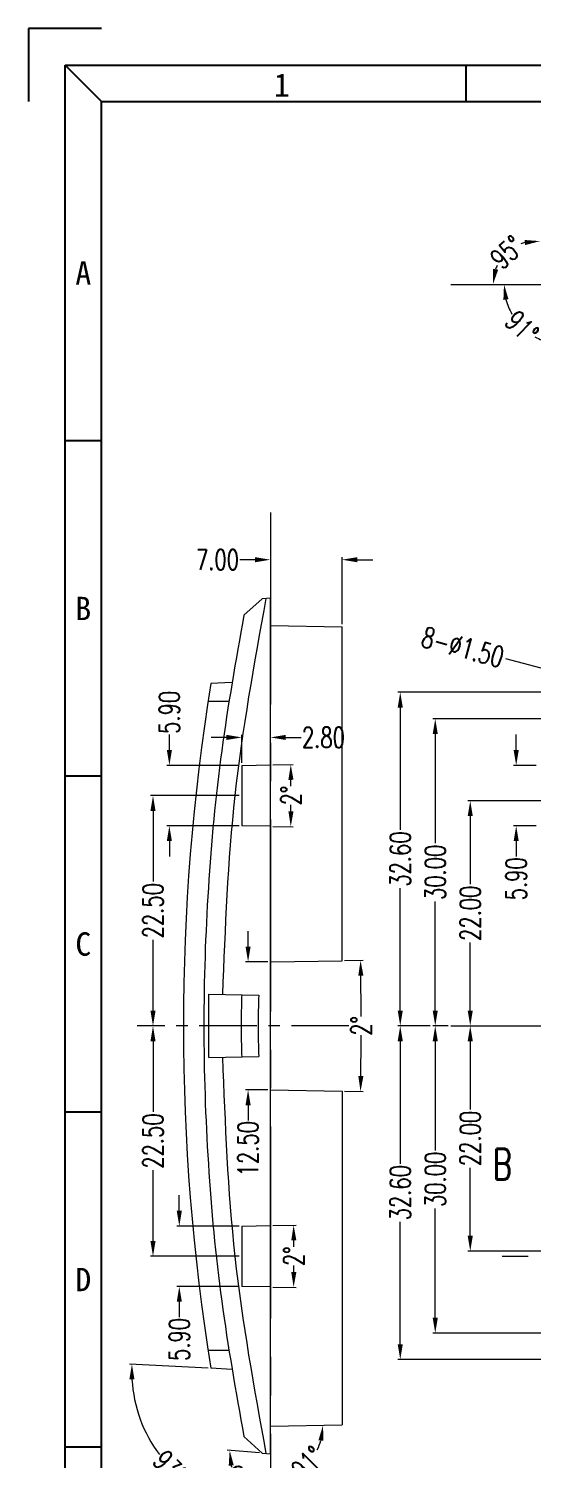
# Model space of a CAD drawing. Header units: millimetres. Extents: x 1179 to 2103, y 2567 to 2779.
# Drawn here: x 1803.4 to 1852.6, y 2639.2 to 2779 of the extents above; entities that cross this region are included whole.
import ezdxf
from ezdxf.enums import TextEntityAlignment as Align

# ---------------------------------------------------------------- set-up
doc = ezdxf.new("R2010")
doc.units = ezdxf.units.MM
doc.linetypes.add('CENTER', pattern=[0.6, 0.375, -0.075, 0.075, -0.075])
doc.linetypes.add('DIVIDE', pattern=[31.75, 12.7, -6.35, 0, -6.35, 0, -6.35])
doc.layers.get('0').update_dxf_attribs({"linetype": 'CONTINUOUS'})
doc.layers.get('Defpoints').update_dxf_attribs({"linetype": 'CONTINUOUS'})
for name, color, linetype, lineweight in [('dim', 82, 'CONTINUOUS', 9), ('hatch', 56, 'CONTINUOUS', 9), ('part', 7, 'CONTINUOUS', 20)]:
    doc.layers.add(name, color=color, linetype=linetype, lineweight=lineweight)
doc.styles.get("Standard").update_dxf_attribs({"font": 'romans.shx', "width": 0.7})
doc.styles.add('宋体', font='SimSun.ttf', dxfattribs={"width": 0.7})
doc.dimstyles.new('02', dxfattribs={"dimscale": 0.5, "dimtxt": 4, "dimasz": 3, "dimexe": 0.5, "dimexo": 0.5, "dimgap": 0.09, "dimtad": 0, "dimzin": 0, "dimdsep": 46, "dimtxsty": 'Standard', "dimcen": 0, "dimclrd": 256, "dimclre": 256, "dimclrt": 6, "dimazin": 2, "dimtp": 0.01, "dimtm": 0.01, "dimtfac": 1, "dimtofl": 0, "dimtmove": 0, "dimatfit": 0, "dimfxl": 0, "dimtolj": 1, "dimtzin": 0, "dimlwd": -1, "dimlwe": -1, "dimarcsym": 0})

# ---------------------------------------------------------------- blocks, each defined once
blk = doc.blocks.new('ca3')
at = {"color": 8}
for p, q in [((10, 297), (0, 297)), ((0, 297), (0, 287))]:
    blk.add_line(p, q, dxfattribs=at)
for p, q in [((10, 287), (5, 292)), ((60, 287), (60, 292)), ((10, 240.5), (5, 240.5)), ((10, 194.5), (5, 194.5)), ((5, 148.5), (10, 148.5)), ((10, 102.5), (5, 102.5))]:
    blk.add_line(p, q)
for points in [[(5, 292), (415, 292), (415, 5), (5, 5)], [(10, 287), (410, 287), (410, 10), (10, 10)]]:
    blk.add_lwpolyline(points, close=True)
at = {"style": '宋体'}
for s, p in [('1', (34.72, 289.27)), ('A', (7.5, 263.5)), ('B', (7.5, 217.5)), ('C', (7.5, 171.5)), ('D', (7.5, 125.5))]:
    blk.add_text(s, height=3.2, dxfattribs=at).set_placement(p, align=Align.MIDDLE)
blk = doc.blocks.new('*D331')
at = {"layer": 'Defpoints', "color": 0}
for p in [(3480.75, -1223.08), (3474.93, -1306.68), (3476.97, -1306.79), (3468.79, -1313.35), (3480.75, -1323.4)]:
    blk.add_point(p, dxfattribs=at)
at = {"layer": 'dim'}
blk.add_line((3474.68, -1306.67), (3466.97, -1306.27), dxfattribs=at)
for start, end in [(183.3447, 216.8122), (230.1878, 263.6553)]:
    blk.add_arc((3480.75, -1306.99), 13.55, start, end, dxfattribs=at)
for points in [[(3466.97, -1307.78), (3467.47, -1307.78), (3467.22, -1306.28)], [(3479.27, -1320.21), (3479.24, -1320.71), (3480.75, -1320.54)]]:
    blk.add_solid(points, dxfattribs=at)
at = {"layer": 'dim', "color": 6, "insert": (3470.92, -1316.32), "char_height": 2, "attachment_point": 5, "rotation": 313.5}
blk.add_mtext('\\A1;93°', dxfattribs=at)
blk = doc.blocks.new('*D330')
at = {"layer": 'Defpoints', "color": 0}
for p in [(3480.75, -1223.08), (3479.94, -1314.97), (3480.75, -1315.04), (3477.18, -1316.83), (3480.75, -1323.4)]:
    blk.add_point(p, dxfattribs=at)
at = {"layer": 'dim'}
blk.add_line((3479.7, -1314.95), (3476.52, -1314.67), dxfattribs=at)
for start, end in [(196.6355, 199.2357), (245.7643, 248.3645)]:
    blk.add_arc((3480.75, -1315.04), 4, start, end, dxfattribs=at)
for points in [[(3476.68, -1316.21), (3477.17, -1316.16), (3476.77, -1314.69)], [(3479.33, -1318.51), (3479.23, -1319), (3480.75, -1319.04)]]:
    blk.add_solid(points, dxfattribs=at)
at = {"layer": 'dim', "color": 6, "insert": (3477.81, -1317.74), "char_height": 2, "attachment_point": 5, "rotation": 312.5}
blk.add_mtext('\\A1;95°', dxfattribs=at)
blk = doc.blocks.new('*D329')
at = {"layer": 'Defpoints', "color": 0}
for p in [(3480.75, -1223.08), (3480.75, -1312.34), (3487.75, -1312.22), (3483.35, -1316.77), (3480.75, -1323.4)]:
    blk.add_point(p, dxfattribs=at)
at = {"layer": 'dim'}
for start, end in [(333.404, 344.2), (286.8, 297.596)]:
    blk.add_arc((3480.75, -1312.34), 5.13, start, end, dxfattribs=at)
for points in [[(3485.45, -1313.71), (3485.94, -1313.77), (3485.89, -1312.25)], [(3482.27, -1317.5), (3482.2, -1317.01), (3480.75, -1317.48)]]:
    blk.add_solid(points, dxfattribs=at)
at = {"layer": 'dim', "color": 6, "insert": (3484.42, -1315.94), "char_height": 2, "attachment_point": 5, "rotation": 45.5}
blk.add_mtext('\\A1;91°', dxfattribs=at)
blk = doc.blocks.new('*D328')
at = {"layer": 'Defpoints', "color": 0}
for p in [(3480.75, -1266.99), (3487.75, -1266.87), (3489.61, -1275.38), (3480.75, -1279.49), (3487.75, -1279.61)]:
    blk.add_point(p, dxfattribs=at)
at = {"layer": 'dim'}
for p, q in [((3488, -1266.86), (3489.81, -1266.83)), ((3488, -1279.62), (3489.81, -1279.65))]:
    blk.add_line(p, q, dxfattribs=at)
for start, end in [(0.1424, 0.7658), (359.2342, 359.8576)]:
    blk.add_arc((3122.69, -1273.24), 366.93, start, end, dxfattribs=at)
for points in [[(3489.34, -1268.34), (3489.84, -1268.33), (3489.56, -1266.84)], [(3489.84, -1278.15), (3489.34, -1278.14), (3489.56, -1279.64)]]:
    blk.add_solid(points, dxfattribs=at)
at = {"layer": 'dim', "color": 6, "insert": (3489.62, -1273.24), "char_height": 2, "attachment_point": 5, "rotation": 90}
blk.add_mtext('\\A1;2°', dxfattribs=at)
blk = doc.blocks.new('*D327')
at = {"layer": 'Defpoints', "color": 0}
for p in [(3480.75, -1266.99), (3478.57, -1279.49), (3480.75, -1279.49)]:
    blk.add_point(p, dxfattribs=at)
at = {"layer": 'dim'}
for p, q in [((3478.57, -1265.49), (3478.57, -1263.99)), ((3480.5, -1266.99), (3478.32, -1266.99)), ((3480.5, -1279.49), (3478.32, -1279.49)), ((3478.57, -1280.99), (3478.57, -1282.49))]:
    blk.add_line(p, q, dxfattribs=at)
for points in [[(3478.32, -1265.49), (3478.82, -1265.49), (3478.57, -1266.99)], [(3478.32, -1280.99), (3478.82, -1280.99), (3478.57, -1279.49)]]:
    blk.add_solid(points, dxfattribs=at)
at = {"layer": 'dim', "color": 6, "insert": (3478.57, -1285.24), "char_height": 2, "attachment_point": 5, "rotation": 90}
blk.add_mtext('\\A1;12.50', dxfattribs=at)
blk = doc.blocks.new('*D326')
at = {"layer": 'Defpoints', "color": 0}
for p in [(3477.95, -1247.79), (3480.75, -1247.74), (3482.76, -1251.75), (3477.95, -1253.69), (3480.75, -1253.74)]:
    blk.add_point(p, dxfattribs=at)
at = {"layer": 'dim'}
for p, q in [((3481, -1247.74), (3482.99, -1247.7)), ((3481, -1253.75), (3482.99, -1253.78))]:
    blk.add_line(p, q, dxfattribs=at)
for start, end in [(0.3004, 0.5057), (359.4943, 359.6996)]:
    blk.add_arc((3308.88, -1250.74), 173.88, start, end, dxfattribs=at)
for points in [[(3482.51, -1249.21), (3483.01, -1249.2), (3482.74, -1247.71)], [(3483.01, -1252.28), (3482.51, -1252.27), (3482.74, -1253.78)]]:
    blk.add_solid(points, dxfattribs=at)
at = {"layer": 'dim', "color": 6, "insert": (3482.77, -1250.74), "char_height": 2, "attachment_point": 5, "rotation": 90}
blk.add_mtext('\\A1;2°', dxfattribs=at)
blk = doc.blocks.new('*D325')
at = {"layer": 'Defpoints', "color": 0}
for p in [(3477.95, -1292.79), (3480.75, -1292.74), (3483.05, -1296.75), (3477.95, -1298.69), (3480.75, -1298.74)]:
    blk.add_point(p, dxfattribs=at)
at = {"layer": 'dim'}
for p, q in [((3481, -1292.74), (3483.27, -1292.7)), ((3481, -1298.75), (3483.27, -1298.79))]:
    blk.add_line(p, q, dxfattribs=at)
for start, end in [(0.2999, 0.5065), (359.4935, 359.7001)]:
    blk.add_arc((3308.88, -1295.74), 174.17, start, end, dxfattribs=at)
for points in [[(3482.79, -1294.2), (3483.29, -1294.2), (3483.02, -1292.7)], [(3483.29, -1297.28), (3482.79, -1297.28), (3483.02, -1298.78)]]:
    blk.add_solid(points, dxfattribs=at)
at = {"layer": 'dim', "color": 6, "insert": (3483.05, -1295.74), "char_height": 2, "attachment_point": 5, "rotation": 90}
blk.add_mtext('\\A1;2°', dxfattribs=at)
blk = doc.blocks.new('*D324')
at = {"layer": 'Defpoints', "color": 0}
for p in [(3469.28, -1273.24), (3469.28, -1273.24), (3477.95, -1295.74)]:
    blk.add_point(p, dxfattribs=at)
at = {"layer": 'dim'}
for p, q in [((3469.28, -1274.74), (3469.28, -1281.65)), ((3469.28, -1294.24), (3469.28, -1287.34)), ((3477.7, -1295.74), (3469.03, -1295.74))]:
    blk.add_line(p, q, dxfattribs=at)
for points in [[(3469.03, -1274.74), (3469.53, -1274.74), (3469.28, -1273.24)], [(3469.03, -1294.24), (3469.53, -1294.24), (3469.28, -1295.74)]]:
    blk.add_solid(points, dxfattribs=at)
at = {"layer": 'dim', "color": 6, "insert": (3469.28, -1284.49), "char_height": 2, "attachment_point": 5, "rotation": 90}
blk.add_mtext('\\A1;22.50', dxfattribs=at)
blk = doc.blocks.new('*D323')
at = {"layer": 'Defpoints', "color": 0}
for p in [(3477.95, -1292.79), (3471.85, -1298.69), (3477.95, -1298.69)]:
    blk.add_point(p, dxfattribs=at)
at = {"layer": 'dim'}
for p, q in [((3471.85, -1291.29), (3471.85, -1289.79)), ((3477.7, -1292.79), (3471.6, -1292.79)), ((3477.7, -1298.69), (3471.6, -1298.69)), ((3471.85, -1300.19), (3471.85, -1301.69))]:
    blk.add_line(p, q, dxfattribs=at)
for points in [[(3471.6, -1291.29), (3472.1, -1291.29), (3471.85, -1292.79)], [(3471.6, -1300.19), (3472.1, -1300.19), (3471.85, -1298.69)]]:
    blk.add_solid(points, dxfattribs=at)
at = {"layer": 'dim', "color": 6, "insert": (3471.85, -1303.87), "char_height": 2, "attachment_point": 5, "rotation": 90}
blk.add_mtext('\\A1;5.90', dxfattribs=at)
blk = doc.blocks.new('*D322')
at = {"layer": 'Defpoints', "color": 0}
for p in [(3477.95, -1250.74), (3469.28, -1273.24), (3469.28, -1273.24)]:
    blk.add_point(p, dxfattribs=at)
at = {"layer": 'dim'}
for p, q in [((3477.7, -1250.74), (3469.03, -1250.74)), ((3469.28, -1252.24), (3469.28, -1259.15)), ((3469.28, -1271.74), (3469.28, -1264.84))]:
    blk.add_line(p, q, dxfattribs=at)
for points in [[(3469.03, -1252.24), (3469.53, -1252.24), (3469.28, -1250.74)], [(3469.03, -1271.74), (3469.53, -1271.74), (3469.28, -1273.24)]]:
    blk.add_solid(points, dxfattribs=at)
at = {"layer": 'dim', "color": 6, "insert": (3469.28, -1261.99), "char_height": 2, "attachment_point": 5, "rotation": 90}
blk.add_mtext('\\A1;22.50', dxfattribs=at)
blk = doc.blocks.new('*D321')
at = {"layer": 'Defpoints', "color": 0}
for p in [(3470.88, -1247.79), (3477.95, -1247.79), (3477.95, -1253.69)]:
    blk.add_point(p, dxfattribs=at)
at = {"layer": 'dim'}
for p, q in [((3470.88, -1246.29), (3470.88, -1244.79)), ((3477.7, -1247.79), (3470.63, -1247.79)), ((3477.7, -1253.69), (3470.63, -1253.69)), ((3470.88, -1255.19), (3470.88, -1256.69))]:
    blk.add_line(p, q, dxfattribs=at)
for points in [[(3470.63, -1246.29), (3471.13, -1246.29), (3470.88, -1247.79)], [(3470.63, -1255.19), (3471.13, -1255.19), (3470.88, -1253.69)]]:
    blk.add_solid(points, dxfattribs=at)
at = {"layer": 'dim', "color": 6, "insert": (3470.88, -1242.61), "char_height": 2, "attachment_point": 5, "rotation": 90}
blk.add_mtext('\\A1;5.90', dxfattribs=at)
blk = doc.blocks.new('*D320')
at = {"layer": 'Defpoints', "color": 0}
for p in [(3480.75, -1245.06), (3480.75, -1245.06), (3477.95, -1247.79)]:
    blk.add_point(p, dxfattribs=at)
at = {"layer": 'dim'}
for p, q in [((3476.45, -1245.06), (3474.95, -1245.06)), ((3477.95, -1247.54), (3477.95, -1244.81)), ((3482.25, -1245.06), (3483.75, -1245.06))]:
    blk.add_line(p, q, dxfattribs=at)
for points in [[(3476.45, -1244.81), (3476.45, -1245.31), (3477.95, -1245.06)], [(3482.25, -1244.81), (3482.25, -1245.31), (3480.75, -1245.06)]]:
    blk.add_solid(points, dxfattribs=at)
at = {"layer": 'dim', "color": 6, "insert": (3485.93, -1245.06), "char_height": 2, "attachment_point": 5}
blk.add_mtext('\\A1;2.80', dxfattribs=at)
blk = doc.blocks.new('*D319')
at = {"layer": 'Defpoints', "color": 0}
for p in [(3480.75, -1227.7), (3480.75, -1227.7), (3487.75, -1234.26)]:
    blk.add_point(p, dxfattribs=at)
at = {"layer": 'dim'}
for p, q in [((3479.25, -1227.7), (3477.75, -1227.7)), ((3487.75, -1234.01), (3487.75, -1227.45)), ((3489.25, -1227.7), (3490.75, -1227.7))]:
    blk.add_line(p, q, dxfattribs=at)
for points in [[(3479.25, -1227.45), (3479.25, -1227.95), (3480.75, -1227.7)], [(3489.25, -1227.45), (3489.25, -1227.95), (3487.75, -1227.7)]]:
    blk.add_solid(points, dxfattribs=at)
at = {"layer": 'dim', "color": 6, "insert": (3475.58, -1227.7), "char_height": 2, "attachment_point": 5}
blk.add_mtext('\\A1;7.00', dxfattribs=at)
blk = doc.blocks.new('*D315')
at = {"layer": 'Defpoints', "color": 0}
for p in [(3507.14, -1196.15), (3504.83, -1197.02), (3498.37, -1200.8), (3506.73, -1200.8), (3598.69, -1200.8)]:
    blk.add_point(p, dxfattribs=at)
at = {"layer": 'dim'}
for start, end in [(105.3954, 110.6251), (154.3749, 159.6046)]:
    blk.add_arc((3506.73, -1200.8), 4.24, start, end, dxfattribs=at)
for points in [[(3505.59, -1196.47), (3505.63, -1196.97), (3507.1, -1196.58)], [(3503.01, -1199.37), (3502.52, -1199.28), (3502.5, -1200.8)]]:
    blk.add_solid(points, dxfattribs=at)
at = {"layer": 'dim', "color": 6, "insert": (3503.87, -1197.68), "char_height": 2, "attachment_point": 5, "rotation": 42.5}
blk.add_mtext('\\A1;95°', dxfattribs=at)
blk = doc.blocks.new('*D314')
at = {"layer": 'Defpoints', "color": 0}
for p in [(3498.37, -1200.8), (3509.43, -1200.8), (3598.69, -1200.8), (3504.38, -1203.76), (3509.56, -1207.8)]:
    blk.add_point(p, dxfattribs=at)
at = {"layer": 'dim'}
for start, end in [(194.7203, 209.86), (241.14, 256.2797)]:
    blk.add_arc((3509.43, -1200.8), 5.85, start, end, dxfattribs=at)
for points in [[(3503.52, -1202.32), (3504.02, -1202.26), (3503.58, -1200.8)], [(3508.07, -1206.24), (3508.02, -1206.74), (3509.54, -1206.66)]]:
    blk.add_solid(points, dxfattribs=at)
at = {"layer": 'dim', "color": 6, "insert": (3505.33, -1204.98), "char_height": 2, "attachment_point": 5, "rotation": 315.5}
blk.add_mtext('\\A1;91°', dxfattribs=at)
blk = doc.blocks.new('*D273')
at = {"layer": 'Defpoints', "color": 0}
for p in [(3506.98, -1247.79), (3504.77, -1253.69), (3506.98, -1253.69)]:
    blk.add_point(p, dxfattribs=at)
at = {"layer": 'dim'}
for p, q in [((3504.77, -1246.29), (3504.77, -1244.79)), ((3506.73, -1247.79), (3504.52, -1247.79)), ((3506.73, -1253.69), (3504.52, -1253.69)), ((3504.77, -1255.19), (3504.77, -1256.69))]:
    blk.add_line(p, q, dxfattribs=at)
for points in [[(3504.52, -1246.29), (3505.02, -1246.29), (3504.77, -1247.79)], [(3504.52, -1255.19), (3505.02, -1255.19), (3504.77, -1253.69)]]:
    blk.add_solid(points, dxfattribs=at)
at = {"layer": 'dim', "color": 6, "insert": (3504.77, -1258.87), "char_height": 2, "attachment_point": 5, "rotation": 90}
blk.add_mtext('\\A1;5.90', dxfattribs=at)
blk = doc.blocks.new('*D263')
at = {"layer": 'Defpoints', "color": 0}
for p in [(3515.21, -1240.45), (3516.66, -1240.84)]:
    blk.add_point(p, dxfattribs=at)
at = {"layer": 'dim'}
blk.add_line((3513.76, -1240.06), (3503.75, -1237.37), dxfattribs=at)
blk.add_solid([(3513.83, -1239.82), (3513.7, -1240.3), (3515.21, -1240.45)], dxfattribs=at)
at = {"layer": 'dim', "color": 6, "insert": (3499.55, -1236.24), "char_height": 2, "attachment_point": 5, "rotation": 344.9541}
blk.add_mtext('\\A1;8-∅1.50', dxfattribs=at)
blk = doc.blocks.new('*D247')
at = {"layer": 'Defpoints', "color": 0}
for p in [(3515.03, -1240.64), (3493.44, -1273.24), (3493.44, -1273.24)]:
    blk.add_point(p, dxfattribs=at)
at = {"layer": 'dim'}
for p, q in [((3514.78, -1240.64), (3493.19, -1240.64)), ((3493.44, -1242.14), (3493.44, -1254.1)), ((3493.44, -1271.74), (3493.44, -1259.79))]:
    blk.add_line(p, q, dxfattribs=at)
for points in [[(3493.19, -1242.14), (3493.69, -1242.14), (3493.44, -1240.64)], [(3493.19, -1271.74), (3493.69, -1271.74), (3493.44, -1273.24)]]:
    blk.add_solid(points, dxfattribs=at)
at = {"layer": 'dim', "color": 6, "insert": (3493.44, -1256.94), "char_height": 2, "attachment_point": 5, "rotation": 90}
blk.add_mtext('\\A1;32.60', dxfattribs=at)
blk = doc.blocks.new('*D246')
at = {"layer": 'Defpoints', "color": 0}
for p in [(3527.03, -1243.24), (3496.86, -1273.24), (3496.86, -1273.24)]:
    blk.add_point(p, dxfattribs=at)
at = {"layer": 'dim'}
for p, q in [((3526.78, -1243.24), (3496.61, -1243.24)), ((3496.86, -1244.74), (3496.86, -1255.4)), ((3496.86, -1271.74), (3496.86, -1261.09))]:
    blk.add_line(p, q, dxfattribs=at)
for points in [[(3496.61, -1244.74), (3497.11, -1244.74), (3496.86, -1243.24)], [(3496.61, -1271.74), (3497.11, -1271.74), (3496.86, -1273.24)]]:
    blk.add_solid(points, dxfattribs=at)
at = {"layer": 'dim', "color": 6, "insert": (3496.86, -1258.24), "char_height": 2, "attachment_point": 5, "rotation": 90}
blk.add_mtext('\\A1;30.00', dxfattribs=at)
blk = doc.blocks.new('*D245')
at = {"layer": 'Defpoints', "color": 0}
for p in [(3517.83, -1251.24), (3500.28, -1273.24), (3500.28, -1273.24)]:
    blk.add_point(p, dxfattribs=at)
at = {"layer": 'dim'}
for p, q in [((3517.58, -1251.24), (3500.03, -1251.24)), ((3500.28, -1252.74), (3500.28, -1259.4)), ((3500.28, -1271.74), (3500.28, -1265.09))]:
    blk.add_line(p, q, dxfattribs=at)
for points in [[(3500.03, -1252.74), (3500.53, -1252.74), (3500.28, -1251.24)], [(3500.03, -1271.74), (3500.53, -1271.74), (3500.28, -1273.24)]]:
    blk.add_solid(points, dxfattribs=at)
at = {"layer": 'dim', "color": 6, "insert": (3500.28, -1262.24), "char_height": 2, "attachment_point": 5, "rotation": 90}
blk.add_mtext('\\A1;22.00', dxfattribs=at)
blk = doc.blocks.new('*D243')
at = {"layer": 'Defpoints', "color": 0}
for p in [(3493.44, -1273.24), (3496.61, -1273.24), (3515.03, -1305.84)]:
    blk.add_point(p, dxfattribs=at)
at = {"layer": 'dim'}
for p, q in [((3496.36, -1273.24), (3493.19, -1273.24)), ((3493.44, -1274.74), (3493.44, -1286.7)), ((3493.44, -1304.34), (3493.44, -1292.39)), ((3514.78, -1305.84), (3493.19, -1305.84))]:
    blk.add_line(p, q, dxfattribs=at)
for points in [[(3493.19, -1274.74), (3493.69, -1274.74), (3493.44, -1273.24)], [(3493.19, -1304.34), (3493.69, -1304.34), (3493.44, -1305.84)]]:
    blk.add_solid(points, dxfattribs=at)
at = {"layer": 'dim', "color": 6, "insert": (3493.44, -1289.54), "char_height": 2, "attachment_point": 5, "rotation": 90}
blk.add_mtext('\\A1;32.60', dxfattribs=at)
blk = doc.blocks.new('*D242')
at = {"layer": 'Defpoints', "color": 0}
for p in [(3496.86, -1273.24), (3498.37, -1273.24), (3524.53, -1303.24)]:
    blk.add_point(p, dxfattribs=at)
at = {"layer": 'dim'}
for p, q in [((3498.12, -1273.24), (3496.61, -1273.24)), ((3496.86, -1274.74), (3496.86, -1285.4)), ((3496.86, -1301.74), (3496.86, -1291.09)), ((3524.28, -1303.24), (3496.61, -1303.24))]:
    blk.add_line(p, q, dxfattribs=at)
for points in [[(3496.61, -1274.74), (3497.11, -1274.74), (3496.86, -1273.24)], [(3496.61, -1301.74), (3497.11, -1301.74), (3496.86, -1303.24)]]:
    blk.add_solid(points, dxfattribs=at)
at = {"layer": 'dim', "color": 6, "insert": (3496.86, -1288.24), "char_height": 2, "attachment_point": 5, "rotation": 90}
blk.add_mtext('\\A1;30.00', dxfattribs=at)
blk = doc.blocks.new('*D241')
at = {"layer": 'Defpoints', "color": 0}
for p in [(3500.28, -1273.24), (3500.28, -1273.24), (3517.83, -1295.24)]:
    blk.add_point(p, dxfattribs=at)
at = {"layer": 'dim'}
for p, q in [((3500.28, -1274.74), (3500.28, -1281.4)), ((3500.28, -1293.74), (3500.28, -1287.09)), ((3517.58, -1295.24), (3500.03, -1295.24))]:
    blk.add_line(p, q, dxfattribs=at)
for points in [[(3500.03, -1274.74), (3500.53, -1274.74), (3500.28, -1273.24)], [(3500.03, -1293.74), (3500.53, -1293.74), (3500.28, -1295.24)]]:
    blk.add_solid(points, dxfattribs=at)
at = {"layer": 'dim', "color": 6, "insert": (3500.28, -1284.24), "char_height": 2, "attachment_point": 5, "rotation": 90}
blk.add_mtext('\\A1;22.00', dxfattribs=at)

msp = doc.modelspace()

# ---------------------------------------------------------------- linework, layer by layer
at = {"layer": 'hatch', "linetype": 'DIVIDE', "ltscale": 0.2}
msp.add_line((1849.67, 2659.09), (1858.811, 2659.09), dxfattribs=at)
at = {"layer": 'hatch', "flags": 128}
msp.add_lwpolyline([(1849.67, 2659.09, 0, 0, 0), (1849.67, 2662.09, 0.9, 0, 0), (1849.67, 2665.09, 0, 0, 0)], format="xyseb", dxfattribs=at)
at = {"layer": 'part', "color": 1, "linetype": 'CENTER', "ltscale": 50}
for p, q in [((1844.63, 2754.027), (1944.95, 2754.027)), ((1827.01, 2731.75), (1827.01, 2631.43)), ((1844.63, 2681.59), (1944.95, 2681.59))]:
    msp.add_line(p, q, dxfattribs=at)
at = {"layer": 'part', "color": 7, "linetype": 'Continuous'}
for p, q in [((1824.413, 2721.713), (1826.201, 2723.319)), ((1827.01, 2723.39), (1826.201, 2723.319)), ((1827.01, 2639.79), (1827.01, 2723.39)), ((1827.01, 2720.69), (1834.01, 2720.568)), ((1834.01, 2687.962), (1834.01, 2720.568)), ((1823.23, 2715.14), (1821.186, 2715.033)), ((1822.936, 2713.29), (1820.913, 2713.289)), ((1824.21, 2707.041), (1827.01, 2707.09)), ((1824.21, 2707.041), (1824.21, 2701.139)), ((1827.01, 2701.09), (1824.21, 2701.139)), ((1827.01, 2687.84), (1834.01, 2687.962)), ((1821.004, 2684.675), (1825.867, 2684.59)), ((1821.004, 2678.505), (1825.867, 2678.59)), ((1827.01, 2675.34), (1834.01, 2675.218)), ((1834.01, 2675.218), (1834.01, 2642.612)), ((1824.21, 2662.041), (1827.01, 2662.09)), ((1824.21, 2662.041), (1824.21, 2656.139)), ((1827.01, 2656.09), (1824.21, 2656.139)), ((1822.935, 2649.89), (1820.913, 2649.891)), ((1823.23, 2648.04), (1821.186, 2648.147)), ((1827.01, 2642.49), (1834.01, 2642.612)), ((1826.201, 2639.861), (1824.413, 2641.467)), ((1826.201, 2639.861), (1827.01, 2639.79))]:
    msp.add_line(p, q, dxfattribs=at)
at = {"layer": 'part', "color": 1, "linetype": 'CENTER', "ltscale": 15}
msp.add_line((1834.687, 2681.59), (1814.004, 2681.59), dxfattribs=at)
at = {"layer": 'part', "color": 7, "linetype": 'Continuous'}
for centre, radius, start, end in [((2028.506, 2681.59), 210, 170.83652, 189.16348), ((1904.81, 2681.59), 79, 177.82369, 182.17631)]:
    msp.add_arc(centre, radius, start, end, dxfattribs=at)
for points in [[(1822.358, 2684.651), (1823.568, 2704.104), (1826.608, 2723.355)], [(1824.413, 2721.713), (1822.25, 2708.466), (1820.943, 2695.062), (1820.506, 2681.59), (1820.943, 2668.118), (1822.25, 2654.714), (1824.413, 2641.467)], [(1821.004, 2678.505), (1820.985, 2680.562), (1820.985, 2682.618), (1821.004, 2684.675)], [(1824.239, 2678.562), (1824.187, 2680.58), (1824.187, 2682.6), (1824.239, 2684.618)], [(1826.608, 2639.825), (1823.568, 2659.076), (1822.358, 2678.529)]]:
    msp.add_spline(points, degree=3, dxfattribs=at)

# ---------------------------------------------------------------- block references
at = {"xscale": 0.712500000000091, "yscale": 0.712500000000091, "zscale": 0.7124999999999999}
msp.add_blockref('ca3', (1803.381, 2567.397), dxfattribs=at)

# ---------------------------------------------------------------- texts
at = {"layer": 'hatch', "width": 0.7}
msp.add_text('B', height=3, dxfattribs=at).set_placement((1849.67, 2668.09), align=Align.MIDDLE)

# ---------------------------------------------------------------- dimensions: what is measured, and where the dimension line sits
at = {"layer": 'dim'}
for base, line1, line2, picture, middle, set_off in [((1851.089, 2757.813), ((1844.63, 2754.027), (1944.95, 2754.027)), ((1852.99, 2754.027), (1853.397, 2758.68)), '*D315', (1850.128, 2757.151), (-1653.744, 3954.831)), ((1850.637, 2751.071), ((1844.63, 2754.027), (1944.95, 2754.027)), ((1855.69, 2754.027), (1855.812, 2747.027)), '*D314', (1851.587, 2749.852), (-1653.744, 3954.831)), ((1815.044, 2641.479), ((1827.01, 2731.75), (1827.01, 2631.43)), ((1823.23, 2648.04), (1821.186, 2648.147)), '*D331', (1817.18, 2638.513), (-1653.744, 3954.831)), ((1823.4393, 2637.9966), ((1827.0103, 2731.75), (1827.0103, 2631.43)), ((1826.2009, 2639.8608), (1827.0103, 2639.79)), '*D330', (1824.0641, 2637.0903), (-1653.7437, 3954.831)), ((1829.603, 2638.059), ((1827.01, 2731.75), (1827.01, 2631.43)), ((1827.01, 2642.49), (1834.01, 2642.612)), '*D329', (1830.672, 2638.891), (-1653.744, 3954.831)), ((1829.0206, 2703.0784), ((1827.0103, 2701.09), (1824.2103, 2701.1389)), ((1824.2103, 2707.0411), (1827.0103, 2707.09)), '*D326', (1829.0236, 2704.09), (-1653.7437, 3954.831)), ((1829.3047, 2658.0768), ((1827.0103, 2656.09), (1824.2103, 2656.1389)), ((1824.2103, 2662.0411), (1827.0103, 2662.09)), '*D325', (1829.3076, 2659.09), (-1653.7437, 3954.831))]:
    dim = msp.add_angular_dim_2l(base=base, line1=line1, line2=line2, dimstyle='02', dxfattribs=at)
    dim.commit()
    dim.dimension.update_dxf_attribs({"geometry": picture, "text_midpoint": middle, "insert": set_off})
for base, p1, p2, picture, middle in [((1827.01, 2727.13), (1834.01, 2720.568), (1827.01, 2727.13), '*D319', (1821.832, 2727.13)), ((1827.01, 2709.769), (1824.21, 2707.041), (1827.01, 2709.769), '*D320', (1832.189, 2709.769))]:
    dim = msp.add_linear_dim(base=base, p1=p1, p2=p2, dimstyle='02', dxfattribs=at)
    dim.commit()
    dim.dimension.update_dxf_attribs({"geometry": picture, "text_midpoint": middle, "insert": (-1653.744, 3954.831)})
dim = msp.add_diameter_dim_2p(p1=(1862.914, 2713.995), p2=(1861.466, 2714.385), text='8-<>', dimstyle='02', dxfattribs=at)
dim.commit()
dim.dimension.update_dxf_attribs({"geometry": '*D263', "text_midpoint": (1845.81, 2718.593), "dimtype": 131, "insert": (-1653.744, 3954.831)})
for base, p1, p2, picture, middle in [((1817.134, 2707.041), (1824.21, 2701.139), (1824.21, 2707.041), '*D321', (1817.134, 2712.219)), ((1839.694, 2681.59), (1861.29, 2714.19), (1839.694, 2681.59), '*D247', (1839.694, 2697.89)), ((1843.117, 2681.59), (1873.29, 2711.59), (1843.117, 2681.59), '*D246', (1843.117, 2696.59)), ((1851.025, 2701.139), (1853.235, 2707.041), (1853.235, 2701.139), '*D273', (1851.025, 2695.961)), ((1815.532, 2681.59), (1824.21, 2704.09), (1815.532, 2681.59), '*D322', (1815.532, 2692.84)), ((1846.534, 2681.59), (1864.09, 2703.59), (1846.534, 2681.59), '*D245', (1846.534, 2692.59)), ((1815.532, 2681.59), (1824.21, 2659.09), (1815.532, 2681.59), '*D324', (1815.532, 2670.34)), ((1839.694, 2681.59), (1861.29, 2648.99), (1842.867, 2681.59), '*D243', (1839.694, 2665.29)), ((1843.117, 2681.59), (1870.79, 2651.59), (1844.63, 2681.59), '*D242', (1843.117, 2666.59)), ((1846.534, 2681.59), (1864.09, 2659.59), (1846.534, 2681.59), '*D241', (1846.534, 2670.59)), ((1818.109, 2656.139), (1824.21, 2662.041), (1824.21, 2656.139), '*D323', (1818.109, 2650.961))]:
    dim = msp.add_linear_dim(base=base, p1=p1, p2=p2, angle=90, dimstyle='02', dxfattribs=at)
    dim.commit()
    dim.dimension.update_dxf_attribs({"geometry": picture, "text_midpoint": middle, "insert": (-1653.744, 3954.831)})
dim = msp.add_linear_dim(base=(1824.827, 2675.34), p1=(1827.01, 2687.84), p2=(1827.01, 2675.34), angle=90, dimstyle='02', dxfattribs=at)
dim.commit()
dim.dimension.update_dxf_attribs({"geometry": '*D327', "text_midpoint": (1824.827, 2669.595), "dimtype": 128, "insert": (-1653.744, 3954.831)})
dim = msp.add_angular_dim_2l(base=(1835.868, 2679.455), line1=((1827.01, 2675.34), (1834.01, 2675.218)), line2=((1827.01, 2687.84), (1834.01, 2687.962)), dimstyle='02', dxfattribs=at)
dim.commit()
dim.dimension.update_dxf_attribs({"geometry": '*D328', "text_midpoint": (1835.874, 2681.59), "dimtype": 130, "insert": (-1653.744, 3954.831)})

doc.saveas('drawing.dxf')
